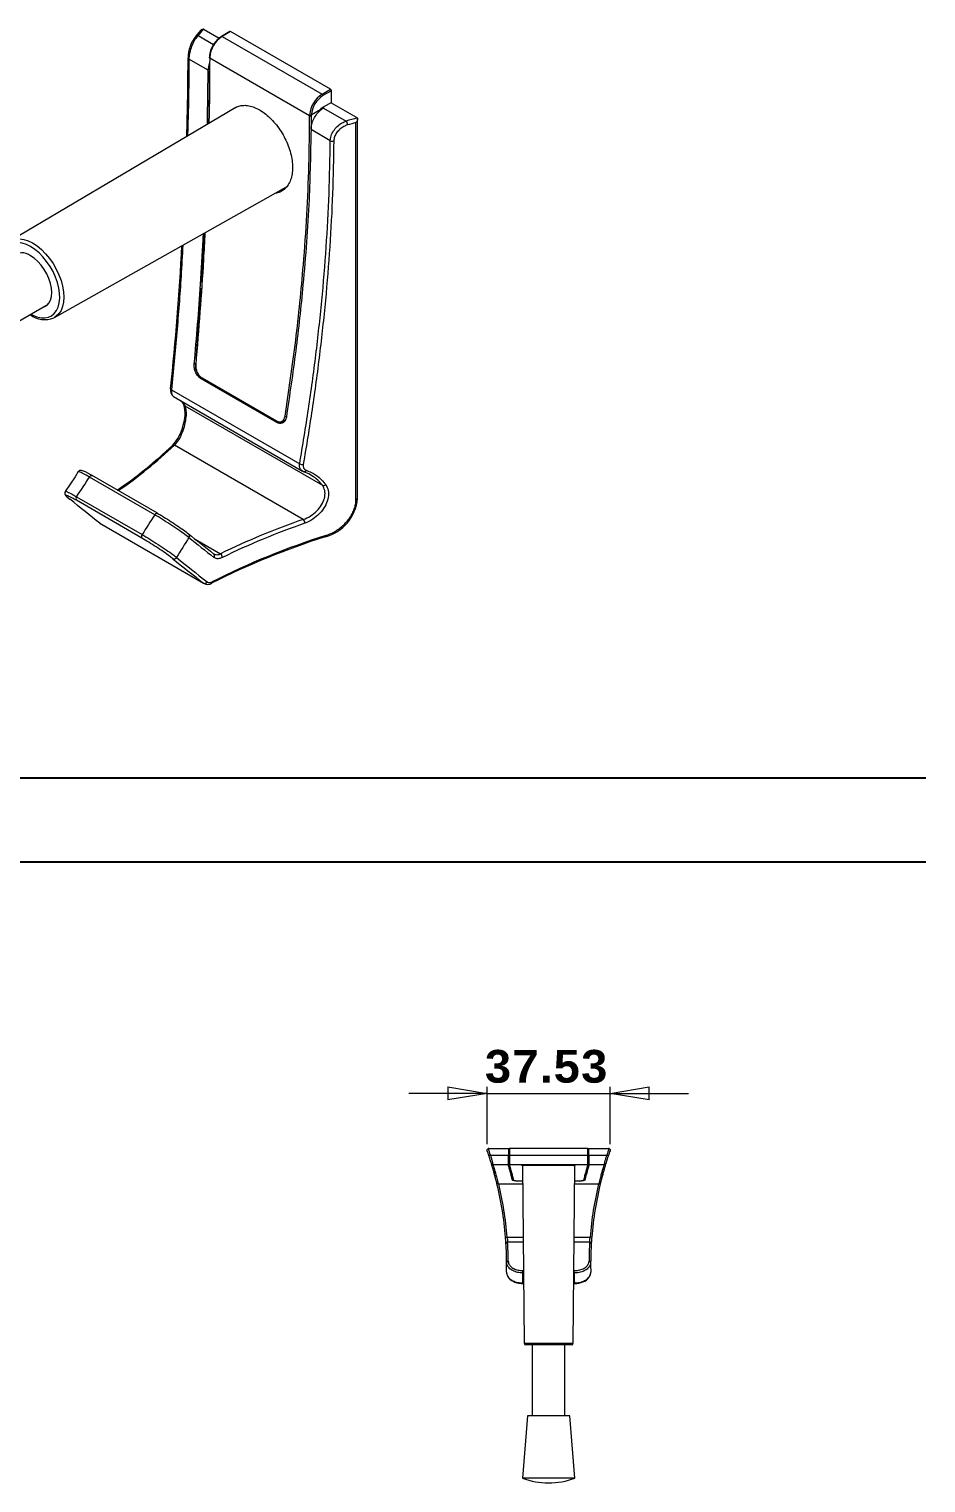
# Model space of a CAD drawing. Header units: millimetres. Extents: x 185 to 16542, y 250 to 5700.
# Drawn here: x 14455 to 15825, y 3207 to 5428 of the extents above; entities that cross this region are included whole.
import ezdxf

# ---------------------------------------------------------------- set-up
doc = ezdxf.new("R2010")
doc.units = ezdxf.units.MM
doc.layers.add('FIN', color=6, linetype='Continuous')
doc.styles.add('SLDTEXTSTYLE1', font='', dxfattribs={"width": 0.75})
doc.styles.get('SLDTEXTSTYLE1').set_extended_font_data('NanumGothic')

# ---------------------------------------------------------------- blocks, each defined once
blk = doc.blocks.new('zw$C8FA')
at = {"color": 7, "linetype": 'Continuous', "lineweight": 15}
for p, q in [((1139.3, 1692.8), (1124.7, 1675.5)), ((1150.6, 1695.7), (1196.2, 1669.4)), ((1229, 1689.3), (1203.3, 1674.5)), ((1230.8, 1689.1), (1205.1, 1674.3)), ((1536.2, 1512.8), (1230.8, 1689.1)), ((1131.5, 1677), (1178.8, 1649.6)), ((1205.1, 1674.3), (1510.5, 1498)), ((1100.8, 1609), (1100.9, 1608.6)), ((1162.4, 1571.3), (1103.5, 1605.3)), ((1166.1, 1612.1), (1165.9, 1608.7)), ((1472.3, 1431.9), (1167, 1608.2)), ((1510.5, 1498), (1536.2, 1512.8)), ((1538.7, 1472.4), (1506.9, 1454)), ((1538.7, 1508.4), (1513.1, 1493.6)), ((1538.1, 1472), (1616.3, 1426.9)), ((1538.7, 1472.4), (1538.7, 1508.4)), ((1246.6, 1456.9), (558.2, 1049.6)), ((1506.9, 1451.1), (1477.5, 1434.1)), ((1506.9, 1451.1), (1506.9, 1454)), ((1509.5, 1454.8), (1509.5, 1455.6)), ((1509.5, 1451.9), (1509.5, 1454.8)), ((1512.6, 1457.3), (1515.2, 1455.9)), ((1515.2, 1455.9), (1514.8, 1455.7)), ((1514.8, 1455.7), (1583.9, 1415.8)), ((1618.9, 262.1), (1618.9, 1422.4)), ((1535.5, 1355.9), (1476.6, 1389.9)), ((1613.8, 257.4), (1613.8, 1411.2)), ((693.2, 815.9), (1401.9, 1215)), ((556, 1048.3), (558.2, 1049.6)), ((583.9, 1012.5), (336, 869.4)), ((426, 713.5), (673.8, 856.6)), ((693.2, 815.9), (691.3, 814.9)), ((1119.8, 673), (1124.8, 675.9)), ((1143.9, 629.2), (1141.4, 627.8)), ((1371.9, 494.8), (1141.4, 627.8)), ((1143.9, 630.7), (1370.9, 499.6)), ((1144.7, 628.5), (1371.7, 497.5)), ((1050.4, 594.8), (1442.1, 368.7)), ((1056.2, 574), (1450.5, 346.3)), ((1088.4, 548.3), (1088.5, 548.2)), ((1090.8, 545.8), (1511.4, 303)), ((1371.9, 494.8), (1374.4, 496.2)), ((1452.9, 198.4), (1059.5, 425.6)), ((999.2, 212.7), (799.8, 327.8)), ((1007.8, 217.2), (808.4, 332.3)), ((760.5, 267.7), (960.5, 152.2)), ((959.7, 141.4), (759.7, 256.9)), ((831.3, 186.7), (1148.3, 3.7)), ((832.7, 185.7), (1149.8, 2.7)), ((1007.8, 217.2), (1008.2, 216.9)), ((1122.6, 138.3), (1200.3, 93.5))]:
    blk.add_line(p, q, dxfattribs=at)
at = {"linetype": 'Continuous', "lineweight": 15}
for p, q in [((288.5, 873), (33.9, 757.1)), ((177.7, 508.1), (405.3, 670.6))]:
    blk.add_line(p, q, dxfattribs=at)
at = {"color": 7, "linetype": 'Continuous', "lineweight": 15, "flags": 128}
for points in [[(1205.1, 1674.3), (1204.6, 1674.5), (1204.2, 1674.6), (1203.7, 1674.6), (1203.3, 1674.5), (1203.3, 1674.5)], [(619.8, 1032.2), (606.8, 1038.6), (594.1, 1042.7), (582, 1044.3), (570.7, 1043.5), (560.4, 1040.3), (551.3, 1034.7), (543.8, 1026.8), (537.8, 1016.9), (533.6, 1005.1), (531.3, 991.7), (530.7, 981.8)], [(558.2, 1049.6), (563.6, 1052.4), (574.5, 1055.5), (586.5, 1056.1), (599.2, 1054.3), (612.5, 1049.9), (626.1, 1043.2), (639.7, 1034.2), (653, 1023.2), (665.8, 1010.3), (677.7, 995.9), (688.6, 980.2), (698.2, 963.5), (706.4, 946.2), (712.9, 928.7), (717.7, 911.2), (720.6, 894.1), (721.5, 877.9), (720.6, 862.8), (717.7, 849.1), (712.9, 837.1), (706.4, 827.1), (698.2, 819.2), (693.2, 815.9)], [(620.7, 826), (626.3, 823), (639.2, 817.8), (651.6, 814.9), (663.4, 814.5), (674.2, 816.5), (683.9, 820.9), (692.2, 827.7), (699, 836.6), (704.1, 847.5), (707.4, 860.1), (708.8, 874.2), (708.3, 889.5), (706, 905.6), (701.8, 922.2), (695.8, 939), (688.3, 955.6), (679.2, 971.6), (668.9, 986.8), (657.6, 1000.7), (645.5, 1013), (632.8, 1023.6), (619.8, 1032.2)], [(655.8, 846.2), (661.5, 847.8), (669.5, 852.5), (676, 859.4), (680.8, 868.5), (683.7, 879.4), (684.7, 891.9), (683.7, 905.5), (680.8, 919.8), (676, 934.4), (669.5, 948.8), (661.5, 962.7), (652.3, 975.5), (642, 987), (631.1, 996.7), (619.8, 1004.3)], [(1124.4, 671.2), (1124, 671.4), (1123.7, 671.7), (1123.4, 672.1), (1123.4, 672.4), (1123.4, 672.4)], [(1047.7, 598.1), (1047.7, 598.1), (1047.7, 597.9)], [(765.4, 344.4), (755.5, 329.1), (725.5, 283.4)], [(807.3, 332.9), (804.2, 334.7), (795.2, 339.7), (787.6, 343.6), (781.4, 346.4), (775.8, 348.1), (773.2, 348.4), (770.1, 347.8), (766.8, 346), (765.2, 343.8)], [(799.8, 327.8), (800.8, 329.2), (801.9, 330.4), (803.2, 331.4), (804.4, 332.2), (805.6, 332.6), (806.8, 332.7), (807.8, 332.6), (808.4, 332.3)], [(1450.7, 346.5), (1452.5, 345.3), (1454.7, 344.6)], [(1453.7, 344.9), (1454.7, 344.4), (1455.8, 344.2), (1456.9, 344.3), (1458.1, 344.7), (1459.2, 345.3), (1460.3, 346.2), (1461.3, 347.3), (1462.2, 348.5)], [(726, 283.9), (724.6, 281.2), (724.3, 277.9), (724.9, 275.3), (725.9, 273.1), (727.5, 271), (730.6, 267.8), (735.6, 263.3), (739.3, 260.5)], [(999.2, 212.7), (1000.3, 214.1), (1001.4, 215.3), (1002.6, 216.3), (1003.9, 217), (1005.1, 217.5), (1006.3, 217.6), (1007.3, 217.4), (1007.8, 217.2)]]:
    blk.add_lwpolyline(points, dxfattribs=at)
at = {"linetype": 'Continuous', "lineweight": 15, "flags": 128}
for points in [[(405.3, 670.6), (410, 674.6), (416.8, 683.1), (421.8, 693.6), (425, 705.9), (426.3, 719.7), (425.7, 734.7), (423.1, 750.5), (418.7, 766.7), (412.5, 783.1), (404.7, 799.1), (395.4, 814.4), (385, 828.7), (373.6, 841.6), (361.5, 852.9), (348.9, 862.2), (336.3, 869.3), (323.8, 874.1), (311.7, 876.5), (300.5, 876.3), (290.2, 873.7), (288.5, 873)], [(57.7, 549.7), (70.6, 536.3), (84.1, 524.7), (97.9, 515), (111.8, 507.5), (125.5, 502.2), (138.8, 499.4), (151.4, 499), (163, 501), (173.5, 505.4), (182.7, 512.2), (190.4, 521.2), (196.4, 532.2), (200.6, 545), (203, 559.4), (203.6, 575.1), (202.2, 591.9), (198.9, 609.4), (193.9, 627.3), (187.1, 645.2), (178.8, 662.8), (169, 679.9), (157.9, 696), (145.8, 710.9), (132.9, 724.3), (119.4, 735.9), (105.6, 745.6), (91.7, 753.1), (78, 758.3), (64.7, 761.2), (52.2, 761.6), (40.5, 759.6), (30, 755.1), (20.9, 748.4), (13.2, 739.4), (7.2, 728.4), (2.9, 715.6), (0.5, 701.2), (0, 685.4), (1.4, 668.7), (4.6, 651.2), (9.7, 633.3), (16.4, 615.4), (24.8, 597.8), (34.6, 580.7), (45.6, 564.6), (57.7, 549.7)]]:
    blk.add_lwpolyline(points, dxfattribs=at)
at = {"color": 7, "linetype": 'Continuous', "lineweight": 15}
for centre, radius, start, end in [((348.3, 2355.6), 1036.3, 319.0914, 320.5202), ((1145.4, 1686.4), 10.6, 60.5447, 75.0176), ((1229.7, 1687.6), 1.81, 54.3814, 114.3101), ((1211.9, 1606.5), 111.1, 141.7162, 178.7236), ((1129.2, 1671.1), 6.32, 68.7561, 136.6682), ((1239.1, 1608), 73.2, 145.3888, 176.841), ((1250.3, 1604), 83.6, 122.7367, 175.49), ((1240.3, 1613.5), 71.3, 121.2303, 149.5815), ((-7278, 1630.6), 8379, 358.20632, 359.84991), ((1105.5, 1609.5), 4.69, 191.1581, 245.0073), ((1167.6, 1609.8), 1.72, 183.024, 247.3633), ((1167.6, 1612.1), 1.67, 182.8137, 248.399), ((1533.2, 1508.2), 5.53, 2.6042, 57.3952), ((1555.7, 1427.7), 83.6, 122.7367, 175.49), ((1555.3, 1428), 78, 122.7366, 175.49), ((1507.5, 1493.4), 5.53, 2.6042, 57.3952), ((1474.9, 1436.8), 5.54, 242.5973, 297.3526), ((1475.1, 1439.4), 5.81, 242.2288, 294.178), ((1505, 1455.2), 4.53, 294.3737, 354.3063), ((2330.5, -1170.3), 2691.7, 105.3475, 106.1037), ((1613.2, 1421.2), 6.45, 40.6747, 60.9058), ((1567.3, 1403.6), 20.6, 0.6791, 36.4246), ((2329.1, -1163.4), 2672.1, 105.526, 106.1043), ((1542, 1368.5), 14.2, 242.7608, 286.7691), ((602, 989.7), 74.3, 128.4153, 187.1078), ((-8145.2, 1546.1), 9241.7, 354.11134, 356.83005), ((594.1, 971.9), 41.4, 51.5616, 133.1768), ((662.4, 878.8), 69.9, 230.8816, 294.0596), ((1162.3, 667.3), 39.1, 172.5643, 207.0607), ((1124.7, 672.2), 1.36, 102.5182, 171.0218), ((1163.4, 661.8), 37.9, 198.8194, 240.4947), ((1145.8, 630.1), 1.97, 163.9767, 233.2881), ((1070.4, 592.6), 23.3, 166.2726, 232.5368), ((1051.9, 598.8), 4.22, 192.0766, 250.1365), ((1055.2, 535), 35.4, 21.3714, 45.1494), ((991.5, 520.8), 100.6, 339.9913, 15.8301), ((1094.4, 551.5), 6.78, 209.7191, 237.7951), ((1372.9, 499.1), 2, 164.2972, 230.8078), ((1382.9, 512.8), 18.8, 233.6031, 301.2144), ((1400.4, 518.9), 6.14, 238.9632, 287.9315), ((951.2, 518.8), 138.8, 317.358, 346.4758), ((127.3, 1395.7), 1341.7, 304.369, 313.6386), ((107.4, 1426.4), 1381.4, 304.3928, 313.5687), ((1057, 420), 6.04, 66.4459, 129.1232), ((1450.4, 382.9), 16.4, 239.5722, 279.1352), ((1434.7, 274.6), 72.2, 56.1751, 74.2181), ((767.1, 261.8), 8.84, 138.052, 213.6446), ((1514.7, 312), 9.66, 250.3503, 314.0056), ((1484.2, 275.8), 135.4, 285.4528, 354.1539), ((1613.1, 263.3), 5.93, 276.9003, 348.2341), ((2185.3, -1921.2), 2242.6, 109.0597, 116.0541), ((2186.4, -1923), 2232, 109.0597, 116.0541), ((1439.4, 186.3), 18.2, 1.0477, 41.9128), ((967.1, 146.3), 8.84, 138.052, 213.6446), ((1097.5, 148.3), 7.81, 320.8567, 53.8026), ((2199.6, -2017.2), 2266.5, 107.4422, 116.9434), ((2196.3, -2000.6), 2253.1, 107.4181, 116.9692), ((1518, 148.4), 3.97, 305.1472, 11.2688), ((1174.3, 87.5), 7.81, 318.1158, 52.7049), ((1191.2, 81.6), 14.9, 2.0401, 52.5594), ((1057.9, 86.6), 8.83, 246.1206, 332.1287), ((1151.7, 11.7), 8.69, 247.0865, 330.2654), ((1160.7, 21.6), 21.6, 240.0751, 303.478), ((1170.3, 6.9), 4.31, 303.9533, 7.3214)]:
    blk.add_arc(centre, radius, start, end, dxfattribs=at)
for centre, major_axis, ratio, start_param, end_param in [((-616.4, 1125.5), (1478.1, 2130.2), 0.625218, 4.74331, 4.771033), ((-580.4, 1015.7), (1906, -1322.5), 0.075, 0.790237, 0.858979), ((2396.7, -614), (1478.1, 2130.2), 0.625218, 1.616138, 1.643861), ((2437.6, -646.6), (1391.6, 2108.8), 0.613196, 1.600646, 1.629048), ((2442.5, -617.2), (1906, -1322.5), 0.075, 3.985798, 4.040924), ((2437.6, -624.7), (1896.9, -1323), 0.076959, 3.987431, 4.042557), ((2432.7, -723.7), (1906, -1322.5), 0.075, 3.957396, 4.026138), ((2437.6, -716.2), (1896.9, -1323), 0.076959, 3.959029, 4.027771)]:
    blk.add_ellipse(centre, major_axis=major_axis, ratio=ratio, start_param=start_param, end_param=end_param, dxfattribs=at)
for points, knots in [([(1139.5, 1692.7), (1139.9, 1693.3), (1141, 1694.8), (1143.4, 1696.2), (1145.9, 1697), (1147.4, 1696.8), (1148.2, 1696.7)], [0, 0, 0, 0, 0.218039, 0.540989, 0.769958, 1, 1, 1, 1]), ([(1131.5, 1677), (1128.3, 1673.2), (1121.8, 1665.5), (1113.1, 1648.7), (1106.7, 1630.5), (1103.8, 1615.5), (1103.6, 1607.8), (1103.5, 1605.3)], [0, 0, 0, 0, 0.228218, 0.457528, 0.681184, 0.895128, 1, 1, 1, 1]), ([(1103.5, 1605.3), (1103.1, 1551.6), (1102.6, 1474), (1100.1, 1394.4), (1099.4, 1369.8)], [0, 0, 0, 0, 0.690762, 1, 1, 1, 1]), ([(1167, 1608.2), (1166.8, 1558.4), (1166.7, 1492.4), (1165, 1424.9), (1164.6, 1408.4)], [0, 0, 0, 0, 0.75508, 1, 1, 1, 1]), ([(1166.8, 1593.1), (1165.4, 1589.1), (1162.8, 1581.5), (1162.5, 1574.5), (1162.4, 1571.3)], [0, 0, 0, 0, 0.5329408, 1, 1, 1, 1]), ([(1164.5, 1408.3), (1164.9, 1425.5), (1166.3, 1479.4), (1166.5, 1532), (1166.6, 1567.8)], [0, 0, 0, 0, 0.3193, 1, 1, 1, 1]), ([(1243.9, 1455.3), (1244.7, 1455.9), (1249.2, 1459.6), (1259.6, 1462.8), (1274.7, 1464.6), (1291.2, 1462.2), (1308.3, 1456.2), (1325.8, 1446.5), (1343, 1433.6), (1359.5, 1417.7), (1374.8, 1399.4), (1388.5, 1379), (1400.2, 1357.3), (1409.4, 1334.7), (1416, 1312), (1419.7, 1289.7), (1420.5, 1268.6), (1418.2, 1249.1), (1413.1, 1231.9), (1405.1, 1217.5), (1394.7, 1206.1), (1381.8, 1198.6), (1372.1, 1194.9), (1366.5, 1194.9), (1366.2, 1194.9)], [0, 0, 0, 0, 0.010298, 0.059639, 0.10898, 0.158316, 0.207653, 0.256991, 0.306328, 0.355666, 0.405004, 0.454341, 0.503678, 0.553015, 0.602352, 0.651697, 0.701041, 0.750409, 0.799777, 0.849175, 0.898572, 0.947979, 0.997386, 1, 1, 1, 1]), ([(1397.2, 513.7), (1408.7, 591.2), (1431.8, 746.3), (1452.2, 951.2), (1464.4, 1129.4), (1471, 1281.5), (1471.9, 1381.8), (1472.3, 1431.9)], [0, 0, 0, 0, 0.249234, 0.498469, 0.665636, 0.832832, 1, 1, 1, 1]), ([(1476.6, 1389.9), (1477.1, 1395.1), (1478, 1405.5), (1484.7, 1422.5), (1494.4, 1438), (1505.1, 1449.3), (1512.1, 1453.9), (1514.8, 1455.7)], [0, 0, 0, 0, 0.2157353, 0.4314725, 0.6472087, 0.8629446, 1, 1, 1, 1]), ([(1618.1, 1425.4), (1618.3, 1424.9), (1618.9, 1424), (1619, 1421.6), (1618.3, 1418.4), (1616.5, 1414.7), (1614.8, 1412.3), (1613.9, 1411.2), (1613.8, 1411.2)], [0, 0, 0, 0, 0.140026, 0.279399, 0.475978, 0.74927, 0.995297, 1, 1, 1, 1]), ([(1476.6, 1389.9), (1475.2, 1318.8), (1472.9, 1204.8), (1463.3, 1046), (1450.6, 892.1), (1431.3, 714), (1411.2, 578.4), (1401.2, 510.5)], [0, 0, 0, 0, 0.247064, 0.396049, 0.545109, 0.772427, 1, 1, 1, 1]), ([(1535.5, 1355.9), (1536.1, 1360.8), (1537.1, 1370.8), (1544.9, 1386.2), (1556.5, 1400), (1570.1, 1410.4), (1579.7, 1414.1), (1583.9, 1415.8)], [0, 0, 0, 0, 0.204922, 0.409132, 0.61616, 0.830947, 1, 1, 1, 1]), ([(1587.9, 1403.8), (1584.3, 1402.5), (1576, 1399.6), (1564.2, 1391.2), (1554.2, 1380), (1547.5, 1367.3), (1546.6, 1359), (1546.1, 1354.9)], [0, 0, 0, 0, 0.169941, 0.38542, 0.592452, 0.796058, 1, 1, 1, 1]), ([(1442.1, 368.7), (1451.3, 424.4), (1469.8, 535.9), (1492.1, 701.6), (1510.3, 866.6), (1523.7, 1030.8), (1532.7, 1194.2), (1534.6, 1302), (1535.5, 1355.9)], [0, 0, 0, 0, 0.166086, 0.332202, 0.498287, 0.665514, 0.832774, 1, 1, 1, 1]), ([(1546.1, 1354.9), (1545.2, 1301.3), (1543.3, 1194.2), (1534.5, 1031.7), (1521.3, 867.7), (1503.2, 702.1), (1480.8, 535.1), (1462.3, 422.8), (1453, 366.7)], [0, 0, 0, 0, 0.166083, 0.332199, 0.498283, 0.665511, 0.832771, 1, 1, 1, 1]), ([(1396.2, 1208.8), (1394, 1207.8), (1390.9, 1206.4), (1387.4, 1206.3), (1386.5, 1206.3)], [0, 0, 0, 0, 0.736226, 1, 1, 1, 1]), ([(1119.8, 673), (1123.4, 713.9), (1130.5, 795.7), (1139.4, 922.2), (1145.3, 1014.4), (1147.7, 1065.5), (1148, 1072)], [0, 0, 0, 0, 0.304014, 0.608141, 0.950427, 1, 1, 1, 1]), ([(1152.3, 1074.4), (1150.9, 1047.2), (1146.9, 967.5), (1137.8, 833.2), (1128.9, 725.2), (1124.4, 671.2)], [0, 0, 0, 0, 0.205743, 0.602905, 1, 1, 1, 1]), ([(1085.1, 1036.6), (1083.3, 1005), (1078.3, 916.7), (1067.1, 769.5), (1056, 653.1), (1050.4, 594.8)], [0, 0, 0, 0, 0.217828, 0.60895, 1, 1, 1, 1]), ([(1141.4, 627.8), (1138.7, 629.8), (1133.1, 633.8), (1126.2, 643.5), (1121.4, 654.7), (1119.5, 665), (1119.7, 670.8), (1119.8, 673)], [0, 0, 0, 0, 0.216852, 0.433662, 0.651675, 0.872201, 1, 1, 1, 1]), ([(1124.4, 671.2), (1124.4, 669.3), (1124.2, 664.1), (1125.9, 654.9), (1130.2, 644.8), (1136.4, 636), (1141.4, 632.4), (1143.9, 630.7)], [0, 0, 0, 0, 0.125769, 0.346731, 0.565236, 0.782586, 1, 1, 1, 1]), ([(1050.4, 594.8), (1050.3, 591.5), (1049.9, 584.8), (1052.1, 577.4), (1054.9, 575.2), (1056.3, 574.1)], [0, 0, 0, 0, 0.343207, 0.685901, 1, 1, 1, 1]), ([(1090.8, 545.8), (1092.3, 541.2), (1095.2, 532.3), (1094.8, 511.3), (1090.7, 487.6), (1082.9, 463.1), (1072.1, 440.7), (1063.7, 430.6), (1059.5, 425.6)], [0, 0, 0, 0, 0.165615, 0.322882, 0.486469, 0.656164, 0.82802, 1, 1, 1, 1]), ([(1080.3, 560), (1082, 558.6), (1086, 555.1), (1089, 549.3), (1090.8, 545.8)], [0, 0, 0, 0, 0.399907, 1, 1, 1, 1]), ([(1370.9, 499.6), (1372.2, 498.9), (1376.1, 497), (1382.7, 496.2), (1389.6, 498.8), (1394.9, 504.7), (1396.5, 510.7), (1397.2, 513.7)], [0, 0, 0, 0, 0.110077, 0.330076, 0.552591, 0.77633, 1, 1, 1, 1]), ([(1401.2, 510.5), (1400.3, 507.2), (1398.6, 500.5), (1392.7, 493.9), (1385.1, 491), (1377.7, 491.8), (1373.4, 494), (1371.9, 494.8)], [0, 0, 0, 0, 0.223268, 0.446579, 0.668638, 0.888137, 1, 1, 1, 1]), ([(1398.7, 503.1), (1397.3, 500.7), (1395.6, 497.9), (1393, 497), (1392.6, 496.8)], [0, 0, 0, 0, 0.849824, 1, 1, 1, 1]), ([(1450.8, 346.7), (1449.4, 347.4), (1445.5, 349.5), (1442.2, 356.2), (1441.3, 363.4), (1441.9, 367.8), (1442.1, 368.7)], [0, 0, 0, 0, 0.20386, 0.556467, 0.903074, 1, 1, 1, 1]), ([(1453, 366.7), (1452.9, 366), (1452.4, 362.7), (1453.1, 357.3), (1456.3, 351.5), (1460.2, 349.5), (1462.2, 348.5)], [0, 0, 0, 0, 0.08437, 0.38606, 0.693384, 1, 1, 1, 1]), ([(799.8, 327.8), (793.1, 331.5), (779.8, 339), (767.8, 344.5), (766.3, 343.9), (765.7, 343.6)], [0, 0, 0, 0, 0.353605, 0.707211, 1, 1, 1, 1]), ([(1462.2, 348.5), (1467.5, 346.4), (1481.8, 340.8), (1502.7, 327.1), (1515.1, 312.5), (1521.4, 305.1)], [0, 0, 0, 0, 0.227182, 0.608061, 1, 1, 1, 1]), ([(1511.4, 303), (1505.6, 310.1), (1495.2, 322.7), (1481.1, 330.9), (1475, 334.6)], [0, 0, 0, 0, 0.563312, 1, 1, 1, 1]), ([(726.4, 283.7), (726.2, 283.8), (725.3, 285.4), (731.8, 283), (743.7, 277.1), (754.8, 270.9), (759.8, 268.1), (760.5, 267.7)], [0, 0, 0, 0, 0.044411, 0.398323, 0.752277, 0.964233, 1, 1, 1, 1]), ([(759.7, 256.9), (755.4, 259.3), (745, 265.2), (733.4, 270.9), (727.5, 272.4), (728.9, 269.1), (736.1, 263.1), (739.7, 260.1)], [0, 0, 0, 0, 0.1488211, 0.3616427, 0.5744369, 0.7872182, 1, 1, 1, 1]), ([(1452.9, 198.4), (1454.9, 199.1), (1464.2, 202.4), (1480.6, 211.5), (1499.1, 228.2), (1512.6, 247.6), (1519.6, 268), (1520, 287.7), (1514.3, 297.9), (1511.4, 303)], [0, 0, 0, 0, 0.044722, 0.213663, 0.376596, 0.533653, 0.688151, 0.84403, 1, 1, 1, 1]), ([(1521.4, 305.1), (1524.5, 299.4), (1530.7, 288.1), (1530.3, 265.9), (1522.7, 242.9), (1508, 220.8), (1487.8, 201.8), (1469.9, 191.2), (1459.7, 187.4), (1457.6, 186.6)], [0, 0, 0, 0, 0.156582, 0.313337, 0.468447, 0.625506, 0.787764, 0.955585, 1, 1, 1, 1]), ([(1521.9, 149.2), (1530, 152.3), (1543.1, 157.3), (1560.4, 168.4), (1573.7, 179), (1585.4, 190.8), (1595.4, 203.4), (1603.4, 216.7), (1609.3, 230.3), (1613.1, 244.1), (1613.6, 253), (1613.8, 257.4)], [0, 0, 0, 0, 0.17353, 0.281959, 0.390377, 0.493579, 0.596763, 0.697473, 0.798163, 0.899086, 1, 1, 1, 1]), ([(1103.6, 143.3), (1098.2, 147.4), (1087.6, 155.6), (1064.3, 171.8), (1038.9, 188.5), (1016.2, 202.7), (1004, 209.8), (999.2, 212.7)], [0, 0, 0, 0, 0.21529, 0.43058, 0.64587, 0.861164, 1, 1, 1, 1]), ([(1008.2, 216.9), (1012.5, 214.4), (1023.5, 207.9), (1043.9, 195.2), (1066.8, 180.2), (1087.7, 165.6), (1097.3, 158.3), (1102.1, 154.6)], [0, 0, 0, 0, 0.138836, 0.35413, 0.569421, 0.78471, 1, 1, 1, 1]), ([(1054.3, 78.5), (1051.2, 80.9), (1043.6, 86.9), (1026.1, 99.3), (1003.8, 114.3), (980.3, 129.2), (966.6, 137.3), (959.7, 141.4)], [0, 0, 0, 0, 0.148637, 0.361451, 0.574293, 0.787147, 1, 1, 1, 1]), ([(960.5, 152.2), (968.1, 147.7), (983.4, 138.7), (1009.5, 122.1), (1034.4, 105.5), (1052.8, 92.4), (1062.1, 85.3), (1065.3, 82.8), (1065.7, 82.4)], [0, 0, 0, 0, 0.212824, 0.425649, 0.638464, 0.851254, 0.978601, 1, 1, 1, 1]), ([(1182.9, 91.6), (1185.5, 91), (1190.8, 89.8), (1197.1, 92.2), (1200.3, 93.5)], [0, 0, 0, 0, 0.499879, 1, 1, 1, 1]), ([(1206.1, 82.2), (1202.3, 80.7), (1194.6, 77.7), (1185.7, 78.7), (1181.6, 81.3), (1180.1, 82.3)], [0, 0, 0, 0, 0.38685, 0.774108, 1, 1, 1, 1]), ([(1159.2, 7.4), (1160.1, 6.8), (1162.5, 5.3), (1167.8, 4.7), (1172.3, 6.6), (1174.5, 7.5)], [0, 0, 0, 0, 0.226656, 0.613526, 1, 1, 1, 1])]:
    blk.add_open_spline(points, degree=3, knots=knots, dxfattribs=at)
for points in [[(1167, 1610.6), (1167, 1608.2)], [(1160.1, 1405.7), (1162.4, 1571.3)], [(1472.3, 1431.9), (1472.4, 1434.3)], [(1477.4, 1431.9), (1476.8, 1391.6)], [(1477.5, 1434.1), (1477.4, 1431.9)], [(1143.4, 923.4), (1151.9, 1074.2)], [(1125.8, 691), (1142.2, 904.8)], [(831.3, 186.7), (832.9, 186)], [(1179, 93.7), (1180.8, 92.7)], [(1149.9, 2.8), (1148.3, 3.7)]]:
    blk.add_open_spline(points, degree=1, dxfattribs=at)
blk = doc.blocks.new('_Closed')
at = {"color": 0, "linetype": 'ByBlock', "lineweight": -2}
for p, q in [((-1, 0.166667), (0, 0)), ((-1, 0.166667), (-1, -0.166667)), ((0, 0), (-1, -0.166667)), ((0, 0), (-1, 0))]:
    blk.add_line(p, q, dxfattribs=at)

msp = doc.modelspace()

# ---------------------------------------------------------------- linework, layer by layer
at = {"color": 7, "linetype": 'Continuous', "lineweight": 0}
for p, q in [((15154.791, 3802.184), (15034.791, 3802.184)), ((15154.791, 3724.712), (15154.791, 3812.184)), ((15154.791, 3802.184), (15342.436, 3802.184)), ((15342.436, 3724.712), (15342.436, 3812.184)), ((15342.436, 3802.184), (15462.436, 3802.184))]:
    msp.add_line(p, q, dxfattribs=at)
at = {"color": 7, "linetype": 'Continuous', "lineweight": 15}
for p, q in [((15157.15, 3718.038), (15187.632, 3718.038)), ((15187.632, 3707.962), (15187.632, 3718.038)), ((15187.632, 3718.038), (15188.632, 3718.038)), ((15188.632, 3718.038), (15188.632, 3707.962)), ((15308.595, 3718.038), (15188.632, 3718.038)), ((15308.595, 3707.962), (15308.595, 3718.038)), ((15308.595, 3718.038), (15309.595, 3718.038)), ((15309.595, 3718.038), (15309.595, 3707.962)), ((15309.595, 3718.038), (15340.077, 3718.038)), ((15157.433, 3707.129), (15157.568, 3707.174)), ((15157.568, 3707.174), (15157.787, 3707.247)), ((15157.787, 3707.247), (15158.082, 3707.345)), ((15158.082, 3707.345), (15158.441, 3707.465)), ((15158.441, 3707.465), (15158.851, 3707.601)), ((15158.851, 3707.601), (15159.296, 3707.749)), ((15159.296, 3707.749), (15159.759, 3707.904)), ((15159.759, 3707.904), (15186.882, 3707.904)), ((15186.9, 3692.904), (15163.753, 3692.904)), ((15186.882, 3707.904), (15186.882, 3708.038)), ((15186.882, 3708.038), (15187.632, 3708.038)), ((15188.632, 3707.962), (15187.632, 3707.962)), ((15187.632, 3693.982), (15187.632, 3707.962)), ((15188.632, 3707.962), (15188.632, 3692.984)), ((15188.632, 3707.962), (15308.595, 3707.962)), ((15308.595, 3692.962), (15188.632, 3692.962)), ((15208.753, 3692.101), (15211.123, 3420.516)), ((15286.104, 3420.516), (15288.474, 3692.114)), ((15308.595, 3692.984), (15308.595, 3707.962)), ((15308.595, 3707.962), (15309.595, 3707.962)), ((15309.534, 3693.619), (15309.576, 3693.767)), ((15309.576, 3693.767), (15309.595, 3693.962)), ((15309.595, 3708.038), (15310.345, 3708.038)), ((15309.595, 3707.962), (15309.595, 3693.982)), ((15333.474, 3692.904), (15310.327, 3692.904)), ((15310.345, 3708.038), (15310.345, 3707.904)), ((15310.345, 3707.904), (15337.468, 3707.904)), ((15337.468, 3707.904), (15337.931, 3707.749)), ((15337.931, 3707.749), (15338.376, 3707.601)), ((15338.376, 3707.601), (15338.786, 3707.465)), ((15338.786, 3707.465), (15339.145, 3707.345)), ((15339.145, 3707.345), (15339.44, 3707.247)), ((15339.44, 3707.247), (15339.659, 3707.174)), ((15339.659, 3707.174), (15339.794, 3707.129)), ((15193.351, 3669.72), (15193.351, 3673.322)), ((15208.961, 3668.228), (15203.343, 3668.228)), ((15204.026, 3668.527), (15208.958, 3668.527)), ((15204.026, 3668.515), (15208.958, 3668.515)), ((15293.883, 3668.228), (15288.266, 3668.228)), ((15288.269, 3668.527), (15293.201, 3668.527)), ((15288.269, 3668.515), (15293.201, 3668.515)), ((15303.876, 3673.322), (15303.876, 3669.72)), ((15171.686, 3664.128), (15208.997, 3664.128)), ((15171.687, 3663.986), (15208.998, 3663.986)), ((15288.229, 3663.986), (15325.533, 3663.986)), ((15288.23, 3664.128), (15325.541, 3664.128)), ((15182.804, 3582.505), (15182.946, 3582.517)), ((15182.946, 3582.517), (15183.176, 3582.535)), ((15183.176, 3582.535), (15183.486, 3582.56)), ((15183.486, 3582.56), (15183.864, 3582.59)), ((15183.864, 3582.59), (15184.295, 3582.625)), ((15184.295, 3582.625), (15184.762, 3582.662)), ((15184.762, 3582.662), (15185.248, 3582.701)), ((15185.248, 3582.701), (15209.707, 3582.701)), ((15287.52, 3582.701), (15311.979, 3582.701)), ((15312.465, 3582.662), (15311.979, 3582.701)), ((15312.932, 3582.625), (15312.465, 3582.662)), ((15313.363, 3582.59), (15312.932, 3582.625)), ((15313.741, 3582.56), (15313.363, 3582.59)), ((15314.051, 3582.535), (15313.741, 3582.56)), ((15314.281, 3582.517), (15314.051, 3582.535)), ((15314.423, 3582.505), (15314.281, 3582.517)), ((15209.774, 3575.041), (15185.929, 3575.041)), ((15311.298, 3575.041), (15287.453, 3575.041)), ((15184.333, 3528.876), (15184.321, 3528.763)), ((15184.321, 3528.763), (15184.522, 3526.496)), ((15184.522, 3526.496), (15185.148, 3524.288)), ((15185.148, 3524.288), (15186.199, 3522.149)), ((15186.199, 3522.149), (15187.639, 3520.15)), ((15187.639, 3520.15), (15189.481, 3518.272)), ((15189.481, 3518.272), (15191.677, 3516.586)), ((15191.677, 3516.586), (15194.185, 3515.115)), ((15194.185, 3515.115), (15196.984, 3513.876)), ((15196.984, 3513.876), (15199.977, 3512.911)), ((15199.977, 3512.911), (15203.158, 3512.215)), ((15203.158, 3512.215), (15206.437, 3511.812)), ((15206.437, 3511.812), (15209.323, 3511.717)), ((15209.323, 3512.593), (15210.319, 3512.593)), ((15209.323, 3511.7), (15209.323, 3512.593)), ((15209.323, 3511.7), (15210.327, 3511.7)), ((15209.434, 3527.914), (15209.434, 3531.436)), ((15209.434, 3531.436), (15210.155, 3531.436)), ((15210.185, 3527.914), (15209.434, 3527.914)), ((15286.9, 3511.7), (15287.904, 3511.7)), ((15286.908, 3512.593), (15287.904, 3512.593)), ((15287.793, 3527.914), (15287.042, 3527.914)), ((15287.072, 3531.436), (15287.793, 3531.436)), ((15287.793, 3527.914), (15287.793, 3531.436)), ((15287.903, 3511.719), (15288.398, 3511.703)), ((15287.904, 3511.7), (15287.904, 3512.593)), ((15288.398, 3511.703), (15291.697, 3511.894)), ((15291.697, 3511.894), (15294.948, 3512.376)), ((15294.948, 3512.376), (15298.086, 3513.148)), ((15298.086, 3513.148), (15301.035, 3514.191)), ((15301.035, 3514.191), (15303.783, 3515.508)), ((15303.783, 3515.508), (15306.236, 3517.066)), ((15306.236, 3517.066), (15308.378, 3518.856)), ((15308.378, 3518.856), (15310.154, 3520.859)), ((15310.154, 3520.859), (15311.503, 3523.003)), ((15311.503, 3523.003), (15312.415, 3525.277)), ((15312.415, 3525.277), (15312.856, 3527.577)), ((15312.856, 3527.577), (15312.853, 3528.119)), ((15211.123, 3420.516), (15286.104, 3420.516)), ((15248.613, 3418.038), (15213.623, 3418.038)), ((15223.613, 3418.038), (15223.613, 3309.538)), ((15283.604, 3418.038), (15248.613, 3418.038)), ((15273.613, 3309.538), (15273.613, 3418.038))]:
    msp.add_line(p, q, dxfattribs=at)
at = {"linetype": 'Continuous', "lineweight": 15}
for p, q in [((15216.113, 3309.538), (15208.613, 3214.538)), ((15281.113, 3309.538), (15216.113, 3309.538)), ((15288.613, 3214.538), (15281.113, 3309.538)), ((15288.613, 3214.538), (15208.613, 3214.538))]:
    msp.add_line(p, q, dxfattribs=at)
at = {"color": 7, "linetype": 'Continuous', "lineweight": 15}
for centre, radius, start, end in [((14656.777, 3540.308), 527.669, 18.428317, 19.300223), ((15157.15, 3715.538), 2.5, 90, 109.435312), ((14656.777, 3540.308), 530.169, 18.428317, 19.570401), ((15840.45, 3540.308), 530.169, 160.429599, 161.571683), ((15840.45, 3540.308), 527.669, 160.699777, 161.571683), ((15340.077, 3715.538), 2.5, 70.564688, 90), ((15163.753, 3695.404), 2.5, 197.010458, 270.001684), ((15188.631, 3693.983), 0.999, 180.04021, 270.042026), ((15188.478, 3693.963), 0.846, 178.861614, 201.07375), ((15188.632, 3693.962), 1, 180.000151, 270.001182), ((15308.596, 3693.983), 0.999, 269.957974, 359.95979), ((15308.595, 3693.962), 1, 270.000635, 339.922871), ((15308.652, 3693.96), 0.943, 338.832466, 0.098453), ((15333.474, 3695.404), 2.5, 269.998316, 342.989542), ((14656.777, 3540.308), 527.669, 4.586397, 13.941082), ((15171.654, 3666.598), 2.47, 194.084442, 270.741209), ((15171.712, 3666.486), 2.5, 193.768291, 269.453139), ((15195.022, 3670.845), 0.987, 179.880421, 270.724928), ((15201.53, 3681.289), 13.007, 235.171926, 281.063312), ((15295.539, 3683.362), 15.029, 261.047733, 299.866763), ((15302.205, 3670.845), 0.987, 269.274806, 0.119576), ((15840.45, 3540.308), 527.669, 166.058918, 175.413603), ((15325.515, 3666.486), 2.5, 270.272782, 346.239784), ((15325.573, 3666.598), 2.47, 269.258791, 345.915558), ((14656.777, 3540.308), 530.169, 4.586397, 13.490287), ((15840.45, 3540.308), 530.169, 166.509713, 175.413603), ((15185.721, 3572.752), 2.298, 84.811012, 174.542816), ((14656.777, 3540.308), 527.669, 0.39042, 3.548932), ((14656.777, 3542.223), 530.169, 0.39042, 3.548932), ((15840.45, 3542.223), 530.169, 176.451068, 179.60958), ((15311.505, 3572.752), 2.298, 5.457184, 95.188988), ((15840.45, 3540.308), 527.669, 176.451068, 179.60958), ((14656.777, 3540.308), 527.669, 358.763113, 0.39042), ((15186.681, 3543.579), 2.27, 83.607366, 171.791698), ((15310.546, 3543.579), 2.27, 8.208302, 96.392634), ((15840.45, 3540.308), 527.669, 179.60958, 181.236887), ((14656.777, 3524.238), 552.669, 358.792667, 0.381092), ((15840.45, 3524.238), 552.669, 179.618908, 181.207333), ((15213.623, 3420.538), 2.5, 180.5, 270), ((15283.604, 3420.538), 2.5, 270, 359.5)]:
    msp.add_arc(centre, radius, start, end, dxfattribs=at)
at = {"linetype": 'Continuous', "lineweight": 15}
msp.add_arc((15248.613, 3317.455), 110.417, 248.760689, 291.239311, dxfattribs=at)
at = {"color": 7, "linetype": 'Continuous', "lineweight": 15}
for points, knots in [([(15154.791, 3714.712), (15154.789, 3714.717), (15154.697, 3714.982), (15154.598, 3715.569), (15154.754, 3716.427), (15155.183, 3717.132), (15155.707, 3717.623), (15156.114, 3717.805), (15156.318, 3717.896)], [0, 0, 0, 0, 0.004703213, 0.250730442, 0.524022383, 0.720601363, 0.85997383, 1, 1, 1, 1]), ([(15340.908, 3717.896), (15341.113, 3717.805), (15341.52, 3717.623), (15342.044, 3717.132), (15342.473, 3716.427), (15342.629, 3715.569), (15342.53, 3714.982), (15342.438, 3714.717), (15342.436, 3714.712)], [0, 0, 0, 0, 0.14002617, 0.27939864, 0.47597762, 0.74926956, 0.99529679, 1, 1, 1, 1]), ([(15161.362, 3694.673), (15161.35, 3694.713), (15161.313, 3694.834), (15160.923, 3696.106), (15160.052, 3698.905), (15158.826, 3702.757), (15157.866, 3705.662), (15157.387, 3707.113)], [0, 0, 0, 0, 0.10435026, 0.31743533, 0.54081118, 0.77063714, 1, 1, 1, 1]), ([(15159.759, 3707.904), (15160.241, 3706.151), (15160.964, 3703.528), (15161.822, 3700.32), (15162.394, 3698.155), (15162.885, 3696.277), (15163.39, 3694.327), (15163.703, 3693.097), (15163.74, 3692.952), (15163.753, 3692.904)], [0, 0, 0, 0, 0.22781684, 0.34094818, 0.4576047, 0.56792081, 0.68174425, 0.89531224, 1, 1, 1, 1]), ([(15169.258, 3665.997), (15168.533, 3668.889), (15167.083, 3674.675), (15165.209, 3681.537), (15163.629, 3687.083), (15162.439, 3691.13), (15161.622, 3693.833), (15161.449, 3694.393), (15161.362, 3694.673)], [0, 0, 0, 0, 0.16609136, 0.33221278, 0.49830296, 0.66552483, 0.83277887, 1, 1, 1, 1]), ([(15168.903, 3667.436), (15168.578, 3668.731), (15167.929, 3671.323), (15166.945, 3675.094), (15165.996, 3678.636), (15165.11, 3681.856), (15164.333, 3684.613), (15163.739, 3686.683), (15163.485, 3687.552), (15163.385, 3687.896)], [0, 0, 0, 0, 0.15061754, 0.30123628, 0.45205925, 0.60286744, 0.75244901, 0.90200466, 1, 1, 1, 1]), ([(15163.753, 3692.904), (15163.839, 3692.626), (15164.011, 3692.07), (15164.822, 3689.391), (15166.008, 3685.364), (15167.593, 3679.81), (15169.486, 3672.893), (15170.953, 3667.049), (15171.686, 3664.128)], [0, 0, 0, 0, 0.16607781, 0.33218819, 0.49826666, 0.66549994, 0.83276544, 1, 1, 1, 1]), ([(15186.882, 3707.904), (15186.882, 3706.217), (15186.882, 3702.845), (15186.883, 3698.35), (15186.886, 3694.957), (15186.892, 3693.176), (15186.898, 3692.98), (15186.9, 3692.904)], [0, 0, 0, 0, 0.21573736, 0.43147366, 0.64721021, 0.86294567, 1, 1, 1, 1]), ([(15193.351, 3669.72), (15192.87, 3671.593), (15191.908, 3675.34), (15190.576, 3680.234), (15189.365, 3684.542), (15188.435, 3687.756), (15187.775, 3690), (15187.33, 3691.491), (15187.02, 3692.516), (15186.94, 3692.775), (15186.9, 3692.904)], [0, 0, 0, 0, 0.1323234, 0.26469626, 0.41367764, 0.56273152, 0.67199005, 0.78124852, 0.89062431, 1, 1, 1, 1]), ([(15194.035, 3670.847), (15193.366, 3673.27), (15192.027, 3678.117), (15190.452, 3683.794), (15189.196, 3688.318), (15188.305, 3691.526), (15187.741, 3693.559), (15187.668, 3693.828), (15187.632, 3693.962)], [0, 0, 0, 0, 0.16615012, 0.33232802, 0.49847801, 0.66564251, 0.83283554, 1, 1, 1, 1]), ([(15188.632, 3692.962), (15188.668, 3692.83), (15188.74, 3692.564), (15189.297, 3690.557), (15190.181, 3687.375), (15191.434, 3682.864), (15193.014, 3677.167), (15194.361, 3672.294), (15195.034, 3669.858)], [0, 0, 0, 0, 0.16614922, 0.33232641, 0.4984756, 0.66564086, 0.83283458, 1, 1, 1, 1]), ([(15208.756, 3691.685), (15208.524, 3691.735), (15207.918, 3691.865), (15208.217, 3692.053), (15209.552, 3692.244), (15212.023, 3692.404), (15215.541, 3692.534), (15219.981, 3692.634), (15225.25, 3692.708), (15231.167, 3692.759), (15237.59, 3692.792), (15244.32, 3692.808), (15251.174, 3692.81), (15257.956, 3692.797), (15264.468, 3692.769), (15270.539, 3692.723), (15275.975, 3692.655), (15280.651, 3692.562), (15284.397, 3692.44), (15287.154, 3692.288), (15288.774, 3692.105), (15289.357, 3691.896), (15288.765, 3691.739), (15288.471, 3691.66)], [0, 0, 0, 0, 0.03019727, 0.07876552, 0.12731561, 0.17586536, 0.22438585, 0.27290612, 0.32140862, 0.36991119, 0.41840943, 0.46690776, 0.51540688, 0.56390602, 0.61240556, 0.66090515, 0.70940382, 0.75790264, 0.80640106, 0.85489981, 0.90340579, 0.95191192, 1, 1, 1, 1]), ([(15302.193, 3669.858), (15302.862, 3672.28), (15304.201, 3677.124), (15305.775, 3682.799), (15307.031, 3687.32), (15307.922, 3690.528), (15308.486, 3692.559), (15308.559, 3692.828), (15308.595, 3692.962)], [0, 0, 0, 0, 0.16614996, 0.3323277, 0.49847752, 0.66564216, 0.83283529, 1, 1, 1, 1]), ([(15309.595, 3693.962), (15309.559, 3693.829), (15309.487, 3693.564), (15308.93, 3691.556), (15308.046, 3688.372), (15306.792, 3683.859), (15305.212, 3678.159), (15303.865, 3673.284), (15303.192, 3670.847)], [0, 0, 0, 0, 0.16614937, 0.33232667, 0.49847605, 0.66564115, 0.83283472, 1, 1, 1, 1]), ([(15310.327, 3692.904), (15310.28, 3692.751), (15310.185, 3692.444), (15309.774, 3691.085), (15309.122, 3688.887), (15308.244, 3685.867), (15307.263, 3682.423), (15306.245, 3678.751), (15305.121, 3674.577), (15304.291, 3671.339), (15303.876, 3669.72)], [0, 0, 0, 0, 0.12351277, 0.24706796, 0.39604958, 0.54510491, 0.65876504, 0.77242517, 0.88621257, 1, 1, 1, 1]), ([(15310.327, 3692.904), (15310.33, 3693.083), (15310.338, 3693.44), (15310.343, 3696.06), (15310.345, 3699.892), (15310.345, 3704.087), (15310.345, 3706.836), (15310.345, 3707.904)], [0, 0, 0, 0, 0.215735321, 0.431472488, 0.64720869, 0.862944609, 1, 1, 1, 1]), ([(15325.541, 3664.128), (15326.269, 3667.03), (15327.726, 3672.836), (15329.609, 3679.721), (15331.196, 3685.287), (15332.392, 3689.348), (15333.213, 3692.062), (15333.387, 3692.623), (15333.474, 3692.904)], [0, 0, 0, 0, 0.16608597, 0.33220222, 0.49828695, 0.66551402, 0.83277365, 1, 1, 1, 1]), ([(15335.865, 3694.673), (15335.779, 3694.396), (15335.608, 3693.842), (15334.801, 3691.172), (15333.62, 3687.159), (15332.043, 3681.625), (15330.159, 3674.732), (15328.699, 3668.908), (15327.969, 3665.997)], [0, 0, 0, 0, 0.16608328, 0.33219894, 0.49828301, 0.66551094, 0.8327708, 1, 1, 1, 1]), ([(15334.407, 3689.826), (15334.391, 3689.771), (15334.359, 3689.661), (15334.089, 3688.745), (15333.676, 3687.33), (15333.112, 3685.377), (15332.422, 3682.943), (15331.623, 3680.069), (15330.736, 3676.8), (15329.793, 3673.231), (15328.977, 3670.052), (15328.491, 3668.107), (15328.324, 3667.436)], [0, 0, 0, 0, 0.10190761, 0.20336352, 0.30483104, 0.40754713, 0.51027852, 0.61639948, 0.7225313, 0.83230974, 0.94208993, 1, 1, 1, 1]), ([(15333.474, 3692.904), (15333.517, 3693.072), (15333.602, 3693.407), (15334.229, 3695.847), (15335.17, 3699.444), (15336.301, 3703.673), (15337.111, 3706.61), (15337.468, 3707.904)], [0, 0, 0, 0, 0.20492235, 0.40913249, 0.61616008, 0.83094695, 1, 1, 1, 1]), ([(15339.84, 3707.113), (15339.485, 3706.041), (15338.679, 3703.608), (15337.554, 3700.102), (15336.617, 3697.117), (15335.992, 3695.09), (15335.907, 3694.812), (15335.865, 3694.673)], [0, 0, 0, 0, 0.16994129, 0.38541965, 0.59245215, 0.79605773, 1, 1, 1, 1]), ([(15203.343, 3668.228), (15202.229, 3668.245), (15200.001, 3668.28), (15197.028, 3668.546), (15194.764, 3668.935), (15193.584, 3669.352), (15193.413, 3669.621), (15193.351, 3669.72)], [0, 0, 0, 0, 0.21685196, 0.43366197, 0.6516754, 0.87220075, 1, 1, 1, 1]), ([(15195.034, 3669.858), (15195.091, 3669.771), (15195.247, 3669.532), (15196.304, 3669.16), (15198.342, 3668.811), (15201.018, 3668.573), (15203.023, 3668.543), (15204.026, 3668.527)], [0, 0, 0, 0, 0.12576854, 0.34673081, 0.56523623, 0.78258621, 1, 1, 1, 1]), ([(15293.201, 3668.527), (15293.706, 3668.531), (15295.222, 3668.544), (15297.668, 3668.683), (15300.07, 3668.984), (15301.761, 3669.393), (15302.049, 3669.703), (15302.193, 3669.858)], [0, 0, 0, 0, 0.11007704, 0.33007635, 0.55259061, 0.77632953, 1, 1, 1, 1]), ([(15303.876, 3669.72), (15303.72, 3669.547), (15303.408, 3669.201), (15301.538, 3668.743), (15298.876, 3668.404), (15296.151, 3668.247), (15294.456, 3668.233), (15293.883, 3668.228)], [0, 0, 0, 0, 0.22326843, 0.44657913, 0.66863842, 0.88813719, 1, 1, 1, 1]), ([(15327.969, 3665.997), (15327.959, 3665.955), (15327.94, 3665.88), (15327.954, 3665.937), (15327.96, 3665.962)], [0, 0, 0, 0, 0.55869704, 1, 1, 1, 1]), ([(15325.532, 3664.082), (15325.526, 3664.048), (15325.512, 3663.971), (15325.531, 3664.072), (15325.541, 3664.128)], [0, 0, 0, 0, 0.44725528, 1, 1, 1, 1]), ([(15183.434, 3572.971), (15183.37, 3573.975), (15183.243, 3575.982), (15182.995, 3579.474), (15182.821, 3581.682), (15182.756, 3582.501)], [0, 0, 0, 0, 0.38652782, 0.77249881, 1, 1, 1, 1]), ([(15185.248, 3582.701), (15185.313, 3582.043), (15185.488, 3580.269), (15185.737, 3577.464), (15185.865, 3575.848), (15185.929, 3575.041)], [0, 0, 0, 0, 0.22784293, 0.61401714, 1, 1, 1, 1]), ([(15311.298, 3575.041), (15311.333, 3575.491), (15311.429, 3576.716), (15311.651, 3579.332), (15311.869, 3581.578), (15311.979, 3582.701)], [0, 0, 0, 0, 0.225471361, 0.612641864, 1, 1, 1, 1]), ([(15314.471, 3582.501), (15314.362, 3581.104), (15314.144, 3578.307), (15313.924, 3575.052), (15313.828, 3573.531), (15313.793, 3572.971)], [0, 0, 0, 0, 0.38684997, 0.77410793, 1, 1, 1, 1]), ([(15209.434, 3527.914), (15208.028, 3527.958), (15205.217, 3528.047), (15201.118, 3528.749), (15197.26, 3529.858), (15193.74, 3531.369), (15190.676, 3533.243), (15188.129, 3535.416), (15186.215, 3537.837), (15184.765, 3540.675), (15184.553, 3542.741), (15184.434, 3543.903)], [0, 0, 0, 0, 0.10770065, 0.21540124, 0.32310199, 0.4308026, 0.53850288, 0.64620322, 0.75390216, 0.86160111, 1, 1, 1, 1]), ([(15186.934, 3545.835), (15187.041, 3544.79), (15187.232, 3542.93), (15188.536, 3540.375), (15190.26, 3538.195), (15192.552, 3536.239), (15195.31, 3534.551), (15198.477, 3533.19), (15201.95, 3532.19), (15205.639, 3531.558), (15208.169, 3531.477), (15209.434, 3531.436)], [0, 0, 0, 0, 0.138398788, 0.246097563, 0.35379654, 0.461496654, 0.569196944, 0.676897679, 0.784598486, 0.892299274, 1, 1, 1, 1]), ([(15287.793, 3531.436), (15289.421, 3531.5), (15292.315, 3531.615), (15296.295, 3532.442), (15299.694, 3533.541), (15302.748, 3535.005), (15305.386, 3536.771), (15307.517, 3538.801), (15309.087, 3541.028), (15310.088, 3543.397), (15310.225, 3545.023), (15310.293, 3545.835)], [0, 0, 0, 0, 0.13841705, 0.24611617, 0.3538156, 0.46151333, 0.56921118, 0.67690853, 0.78460561, 0.8923029, 1, 1, 1, 1]), ([(15312.793, 3543.903), (15312.717, 3543), (15312.565, 3541.194), (15311.453, 3538.563), (15309.708, 3536.088), (15307.34, 3533.833), (15304.41, 3531.873), (15301.016, 3530.247), (15297.24, 3529.028), (15292.817, 3528.111), (15289.602, 3527.985), (15287.793, 3527.914)], [0, 0, 0, 0, 0.10769732, 0.21539478, 0.32309179, 0.43078913, 0.53848705, 0.64618486, 0.7538841, 0.8615832, 1, 1, 1, 1]), ([(15184.323, 3528.917), (15184.374, 3528.014), (15184.475, 3526.206), (15185.511, 3523.56), (15187.185, 3521.063), (15189.488, 3518.777), (15192.362, 3516.778), (15195.709, 3515.109), (15199.45, 3513.831), (15203.723, 3512.915), (15207.082, 3512.611), (15209.041, 3512.595), (15209.323, 3512.593)], [0, 0, 0, 0, 0.10643447, 0.21286852, 0.31930188, 0.42573528, 0.53217418, 0.63861309, 0.74506488, 0.85151668, 0.97856141, 1, 1, 1, 1]), ([(15287.904, 3512.593), (15289.309, 3512.64), (15292.121, 3512.733), (15296.221, 3513.442), (15300.08, 3514.557), (15303.6, 3516.074), (15306.665, 3517.954), (15309.209, 3520.132), (15311.136, 3522.557), (15312.493, 3525.317), (15312.911, 3527.479), (15312.905, 3528.737), (15312.904, 3528.917)], [0, 0, 0, 0, 0.1064674, 0.21293477, 0.31940298, 0.4258711, 0.53233417, 0.6387972, 0.74524753, 0.85169797, 0.9786645, 1, 1, 1, 1])]:
    msp.add_open_spline(points, degree=3, knots=knots, dxfattribs=at)
for points in [[(15188.632, 3692.984), (15188.632, 3692.962)], [(15308.595, 3692.962), (15308.595, 3692.984)], [(15171.686, 3664.128), (15171.687, 3664.12)]]:
    msp.add_open_spline(points, degree=1, dxfattribs=at)
at = {"layer": 'FIN', "color": 6}
for p, q in [((10974.886, 4284.393), (15825, 4284.393)), ((10974.886, 4156.051), (15825, 4156.051))]:
    msp.add_line(p, q, dxfattribs=at)

# ---------------------------------------------------------------- block references
at = {"xscale": 0.5, "yscale": 0.5, "zscale": 0.5}
msp.add_blockref('zw$C8FA', (14147.294, 4580.035), dxfattribs=at)
at = {"color": 7, "linetype": 'Continuous', "lineweight": 0, "xscale": 60, "yscale": 60, "zscale": 10}
msp.add_blockref('_Closed', (15154.791, 3802.184, -165.027), dxfattribs=at)
at = {"color": 7, "linetype": 'Continuous', "lineweight": 0, "xscale": 60, "yscale": 60, "zscale": 10, "rotation": 180}
msp.add_blockref('_Closed', (15342.436, 3802.184, -165.027), dxfattribs=at)

# ---------------------------------------------------------------- texts
at = {"color": 7, "linetype": 'Continuous', "lineweight": 0, "insert": (15151.259, 3868.673), "char_height": 50, "width": 218.46772, "attachment_point": 1, "style": 'SLDTEXTSTYLE1'}
msp.add_mtext('{\\fGulim|b1|i0|c0|p50;\\W1.1;\\T1.05;37.53}', dxfattribs=at)

doc.saveas('drawing.dxf')
